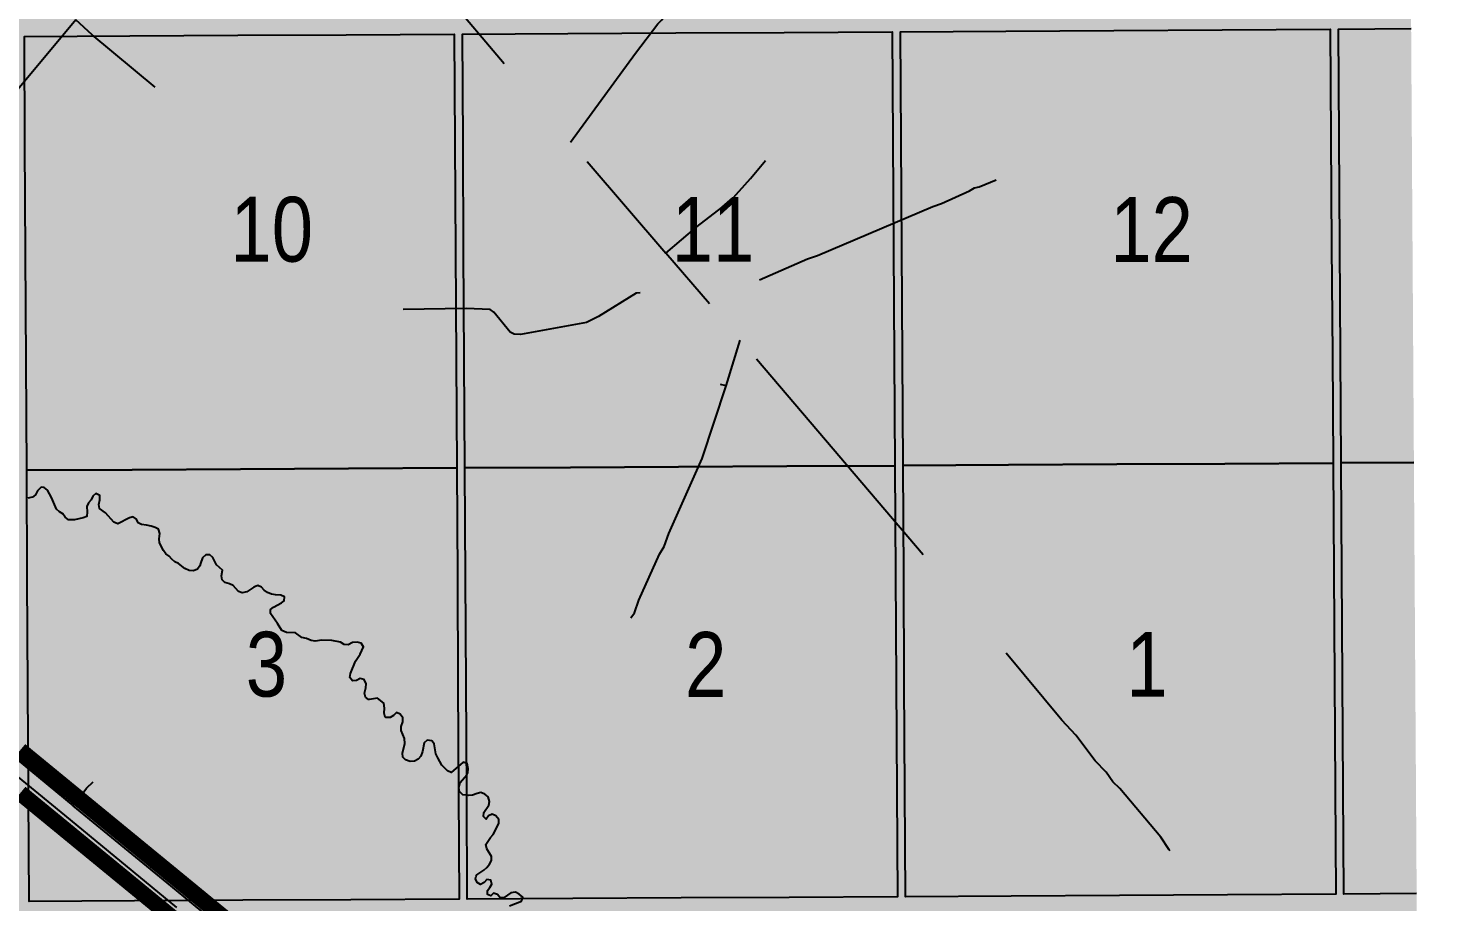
# Model space of a CAD drawing. Extents: x 507565 to 531726, y 6009554 to 6022365.
# Drawn here: x 523748.1 to 523923.8, y 6015467.1 to 6015574.8 of the extents above; entities that cross this region are included whole.
import ezdxf

# ---------------------------------------------------------------- set-up
doc = ezdxf.new("R2010")
doc.units = 0
doc.header["$LTSCALE"] = 5
doc.linetypes.add('DASHED2', pattern=[9.525, 6.35, -3.175])
for name, color, linetype in [('Quarters', 8, 'Continuous'), ('RoadSeg', 57, 'DASHED2'), ('ROUTE-MAP-HWY', 2, 'Continuous'), ('T-WATER', 160, 'Continuous')]:
    doc.layers.add(name, color=color, linetype=linetype)
doc.layers.add('ROUTE-MAP-BACKGROUND-H', color=7, linetype='Continuous', true_color=0xf0ebff)
doc.styles.add('120', font='ARIALN.TTF', dxfattribs={"height": 13})

msp = doc.modelspace()

# ---------------------------------------------------------------- hatches: boundary and pattern name
at = {"layer": 'ROUTE-MAP-BACKGROUND-H'}
h = msp.add_hatch(color=256, dxfattribs=at)
h.dxf.hatch_style = 1
h.paths.add_polyline_path([(523871.081, 6016124.178), (523873.071, 6015800.356), (523917.515, 6015800.58), (523923.823, 6014811.294), (522926.315, 6014807.962), (522925.895, 6015778.478), (522873.584, 6015778.442), (522873.69, 6016121.495)])

# ---------------------------------------------------------------- linework, layer by layer
at = {"layer": 'Quarters'}
for points in [[(523800.977, 6015533.964), (523801.053, 6015520.575), (523787.689, 6015520.504), (523774.325, 6015520.434), (523760.961, 6015520.363), (523747.932, 6015520.294), (523747.86, 6015533.683), (523747.789, 6015547.073), (523747.718, 6015560.462), (523747.647, 6015573.851), (523760.671, 6015573.92), (523774.031, 6015573.991), (523787.39, 6015574.062), (523800.749, 6015574.132), (523800.825, 6015560.743), (523800.901, 6015547.354), (523800.977, 6015533.964)], [(523855.099, 6015534.251), (523855.18, 6015520.862), (523841.816, 6015520.791), (523828.451, 6015520.72), (523815.087, 6015520.649), (523802.058, 6015520.58), (523801.982, 6015533.97), (523801.906, 6015547.359), (523801.83, 6015560.748), (523801.754, 6015574.138), (523814.778, 6015574.206), (523828.138, 6015574.277), (523841.497, 6015574.348), (523854.857, 6015574.419), (523854.937, 6015561.029), (523855.018, 6015547.64), (523855.099, 6015534.251)], [(523909.221, 6015534.577), (523909.306, 6015521.188), (523895.942, 6015521.107), (523882.578, 6015521.027), (523869.213, 6015520.946), (523856.184, 6015520.868), (523856.103, 6015534.257), (523856.022, 6015547.646), (523855.942, 6015561.035), (523855.861, 6015574.425), (523868.885, 6015574.503), (523882.245, 6015574.583), (523895.605, 6015574.664), (523908.964, 6015574.744), (523909.05, 6015561.355), (523909.135, 6015547.966), (523909.221, 6015534.577)], [(523801.281, 6015480.406), (523801.355, 6015467.351), (523787.986, 6015467.28), (523774.617, 6015467.209), (523761.248, 6015467.139), (523748.215, 6015467.07), (523748.145, 6015480.125), (523748.074, 6015493.515), (523748.003, 6015506.905), (523747.932, 6015520.294), (523760.961, 6015520.363), (523774.325, 6015520.434), (523787.689, 6015520.504), (523801.053, 6015520.575), (523801.13, 6015507.186), (523801.206, 6015493.796), (523801.281, 6015480.406)], [(523855.422, 6015480.693), (523855.501, 6015467.637), (523842.132, 6015467.567), (523828.763, 6015467.496), (523815.393, 6015467.425), (523802.36, 6015467.356), (523802.286, 6015480.411), (523802.21, 6015493.802), (523802.134, 6015507.191), (523802.097, 6015513.63), (523802.058, 6015520.58), (523815.087, 6015520.649), (523828.451, 6015520.72), (523841.816, 6015520.791), (523855.18, 6015520.862), (523855.261, 6015507.472), (523855.341, 6015494.083), (523855.422, 6015480.693)], [(523909.563, 6015481.019), (523909.646, 6015467.964), (523896.277, 6015467.883), (523882.908, 6015467.803), (523869.539, 6015467.722), (523856.505, 6015467.643), (523856.426, 6015480.699), (523856.346, 6015494.089), (523856.265, 6015507.478), (523856.184, 6015520.868), (523869.213, 6015520.946), (523882.578, 6015521.027), (523895.942, 6015521.107), (523909.306, 6015521.188), (523909.392, 6015507.798), (523909.478, 6015494.409), (523909.563, 6015481.019)]]:
    msp.add_lwpolyline(points, close=True, dxfattribs=at)
for points in [[(523919.296, 6015521.262), (523910.311, 6015521.195), (523910.225, 6015534.584), (523910.14, 6015547.973), (523910.054, 6015561.363), (523909.968, 6015574.752), (523918.955, 6015574.818)], [(523919.636, 6015468.038), (523910.65, 6015467.971), (523910.567, 6015481.026), (523910.482, 6015494.417), (523910.396, 6015507.806), (523910.311, 6015521.195), (523919.296, 6015521.262)]]:
    msp.add_lwpolyline(points, dxfattribs=at)
at = {"layer": 'RoadSeg'}
for p, q in [((523832.27, 6015540.821), (523826.876, 6015547.115)), ((523834.335, 6015530.698), (523836.067, 6015536.359))]:
    msp.add_line(p, q, dxfattribs=at)
at = {"layer": 'RoadSeg', "flags": 128}
for points in [[(523785.983, 6015589.873), (523788.647, 6015592.104), (523815.121, 6015560.801), (523826.876, 6015547.115), (523830.739, 6015550.378), (523834.868, 6015553.575), (523837.332, 6015556.306), (523839.53, 6015558.97), (523839.863, 6015559.602), (523843.992, 6015563.698), (523845.091, 6015564.497)], [(523815.121, 6015560.801), (523823.146, 6015571.79), (523825.877, 6015575.42), (523826.41, 6015575.92), (523834.335, 6015587.109), (523835.134, 6015588.54), (523835.334, 6015589.539), (523835.267, 6015590.505), (523835.6, 6015591.737)], [(523759.212, 6015386.327), (523758.157, 6015388.652), (523758.023, 6015388.953), (523757.879, 6015389.281), (523757.708, 6015389.688), (523757.554, 6015390.067), (523757.372, 6015390.54), (523757.219, 6015390.956), (523757.069, 6015391.381), (523756.918, 6015391.821), (523756.76, 6015392.301), (523756.622, 6015392.737), (523756.507, 6015393.117), (523756.369, 6015393.588), (523756.241, 6015394.051), (523756.121, 6015394.506), (523756.011, 6015394.979), (523755.912, 6015395.403), (523755.779, 6015396.019), (523755.645, 6015396.67), (523755.534, 6015397.267), (523755.444, 6015397.847), (523755.346, 6015398.518), (523755.263, 6015399.13), (523755.194, 6015399.759), (523755.129, 6015400.4), (523755.073, 6015401.03), (523755.025, 6015401.661), (523754.986, 6015402.26), (523754.953, 6015402.913), (523754.93, 6015403.534), (523754.917, 6015404.182), (523754.919, 6015404.755), (523754.936, 6015405.388), (523754.969, 6015406.064), (523755.009, 6015406.669), (523755.056, 6015407.314), (523755.135, 6015407.986), (523755.203, 6015408.61), (523755.279, 6015409.239), (523755.36, 6015409.881), (523755.464, 6015410.506), (523755.58, 6015411.155), (523755.705, 6015411.793), (523755.846, 6015412.403), (523755.982, 6015412.992), (523756.14, 6015413.637), (523756.313, 6015414.272), (523756.475, 6015414.83), (523756.632, 6015415.327), (523756.79, 6015415.877), (523756.957, 6015416.423), (523757.148, 6015416.971), (523757.346, 6015417.535), (523757.542, 6015418.007), (523757.795, 6015418.673), (523758.003, 6015419.198), (523758.18, 6015419.611), (523758.391, 6015420.061), (523758.61, 6015420.548), (523758.921, 6015421.156), (523759.245, 6015421.816), (523759.571, 6015422.423), (523759.896, 6015423.043), (523760.245, 6015423.646), (523760.598, 6015424.239), (523760.959, 6015424.823), (523761.343, 6015425.414), (523761.734, 6015425.993), (523762.14, 6015426.583), (523762.547, 6015427.171), (523772.903, 6015442.022), (523777.584, 6015448.804), (523779.632, 6015451.675), (523780.39, 6015452.76), (523781.342, 6015454.122), (523752.635, 6015477.696), (523726.473, 6015499.224), (523724.975, 6015500.434), (523723.695, 6015501.453), (523722.561, 6015502.298), (523721.468, 6015503.082), (523720.52, 6015503.737), (523719.455, 6015504.445), (523718.504, 6015505.049), (523717.492, 6015505.666), (523716.526, 6015506.238), (523715.532, 6015506.803), (523714.519, 6015507.355), (523656.114, 6015537.755), (523648.339, 6015541.803), (523608.684, 6015562.437), (523561.088, 6015587.224), (523558.519, 6015588.567), (523558.89, 6015588.571), (523559.325, 6015588.423), (523559.899, 6015588.169), (523560.273, 6015587.995), (523560.62, 6015587.918), (523561.185, 6015587.971), (523561.604, 6015588.039), (523561.088, 6015587.224), (523560.207, 6015586.076), (523555.112, 6015582.18), (523543.19, 6015574.088), (523550.45, 6015564.431), (523553.447, 6015559.902), (523559.341, 6015551.61), (523559.907, 6015551.044), (523560.573, 6015550.845), (523561.572, 6015550.944)], [(523763.805, 6015567.594), (523756.013, 6015574.055), (523754.015, 6015575.886), (523736.432, 6015554.874), (523735.167, 6015553.841), (523733.668, 6015553.442), (523732.436, 6015553.375), (523731.57, 6015553.508), (523730.005, 6015554.141)], [(523919.834, 6015436.887), (523891.678, 6015470.524), (523889.947, 6015472.722), (523889.48, 6015473.022), (523889.081, 6015473.455), (523888.015, 6015474.986), (523882.953, 6015481.014), (523882.088, 6015481.846), (523881.288, 6015483.012), (523879.923, 6015484.443), (523877.525, 6015487.574), (523875.794, 6015489.439), (523866.203, 6015501.027), (523836.067, 6015536.359), (523832.27, 6015540.821), (523833.835, 6015541.887), (523838.264, 6015543.718), (523844.392, 6015546.415), (523845.624, 6015546.815), (523859.876, 6015552.876), (523860.942, 6015553.242), (523864.405, 6015554.774), (523865.005, 6015555.174), (523865.604, 6015555.274), (523871.764, 6015557.837), (523873.196, 6015558.27), (523873.496, 6015558.204), (523874.695, 6015555.806)], [(523649.078, 6015543.151), (523654.005, 6015540.587), (523656.92, 6015539.07), (523669.225, 6015532.667), (523717.7, 6015507.456), (523718.488, 6015507.039), (523719.307, 6015506.587), (523720.129, 6015506.098), (523720.922, 6015505.588), (523721.667, 6015505.074), (523722.381, 6015504.547), (523723.221, 6015503.891), (523723.978, 6015503.27), (523753.664, 6015478.885)], [(523822.547, 6015502.059), (523823.013, 6015502.692), (523823.546, 6015504.257), (523826.11, 6015509.918), (523826.676, 6015510.884), (523827.275, 6015512.483), (523831.371, 6015521.74), (523834.335, 6015530.698), (523833.602, 6015530.897), (523831.172, 6015532.096), (523829.373, 6015533.129), (523827.442, 6015534.494), (523826.709, 6015535.826), (523824.412, 6015541.554), (523823.845, 6015542.186), (523823.213, 6015542.153), (523818.584, 6015539.289), (523817.086, 6015538.523), (523808.927, 6015537.058), (523808.128, 6015537.091), (523807.662, 6015537.358), (523805.63, 6015539.822), (523805.197, 6015540.155), (523802.2, 6015540.255), (523790.478, 6015540.055)], [(523809.926, 6015447.214), (523809.793, 6015448.579), (523809.393, 6015449.278), (523808.494, 6015449.478), (523808.194, 6015449.179), (523807.262, 6015444.983), (523806.762, 6015443.984), (523806.296, 6015443.751), (523805.397, 6015443.784), (523804.065, 6015444.317), (523801.667, 6015445.715), (523797.605, 6015449.478), (523787.515, 6015455.805), (523785.85, 6015457.071), (523784.817, 6015457.271), (523783.785, 6015457.104), (523782.953, 6015456.471), (523782.275, 6015455.404), (523765.28, 6015469.35), (523753.664, 6015478.885), (523753.981, 6015479.249), (523755.313, 6015481.047), (523756.212, 6015481.913), (523757.778, 6015482.346), (523759.509, 6015482.246), (523762.939, 6015479.748)]]:
    msp.add_lwpolyline(points, dxfattribs=at)
at = {"layer": 'ROUTE-MAP-HWY', "const_width": 2}
for points in [[(523747.111, 6015485.716), (523748.12, 6015484.889), (523752.027, 6015481.685), (523753.684, 6015480.327), (523753.904, 6015480.146), (523753.916, 6015480.137), (523754.11, 6015479.977), (523754.135, 6015479.957), (523754.29, 6015479.829), (523754.302, 6015479.82), (523754.625, 6015479.555), (523754.65, 6015479.534), (523766.149, 6015470.107), (523769.71, 6015467.183), (523770.926, 6015466.185), (523774.64, 6015463.138)], [(523774.669, 6015457.867), (523764.573, 6015466.151), (523763.356, 6015467.149), (523751.716, 6015476.693), (523751.33, 6015477.009), (523750.995, 6015477.284), (523749.455, 6015478.547), (523748.148, 6015479.618), (523747.139, 6015480.445)]]:
    msp.add_lwpolyline(points, dxfattribs=at)
at = {"layer": 'T-WATER'}
for points in [[(523757.655, 6015515.028), (523756.935, 6015515.571), (523756.84, 6015516.061), (523756.946, 6015516.656), (523756.946, 6015517.17), (523756.464, 6015517.422), (523756.098, 6015517.106), (523755.885, 6015516.626), (523755.559, 6015516.267), (523755.363, 6015515.807), (523755.414, 6015515.145), (523755.361, 6015514.605), (523754.907, 6015514.403), (523753.82, 6015514.192), (523753.079, 6015514.194), (523752.693, 6015514.488), (523752.401, 6015514.909), (523751.968, 6015515.161), (523751.623, 6015515.503), (523750.994, 6015516.924), (523750.496, 6015517.849), (523750.096, 6015518.157), (523749.703, 6015518.211), (523749.282, 6015517.754), (523749.008, 6015517.265), (523748.626, 6015516.964), (523748.071, 6015516.838)], [(523769.405, 6015508.764), (523769.301, 6015508.478), (523769.014, 6015508.073), (523768.551, 6015507.885), (523767.995, 6015507.917), (523767.45, 6015508.16), (523766.663, 6015508.771), (523766.223, 6015509.001), (523765.859, 6015509.304), (523765.519, 6015509.675), (523765.125, 6015509.985), (523764.833, 6015510.39), (523764.332, 6015511.338), (523764.29, 6015511.835), (523764.381, 6015512.477), (523764.226, 6015513.018), (523763.784, 6015513.24), (523763.303, 6015513.376), (523762.713, 6015513.52), (523762.122, 6015513.582), (523761.691, 6015513.806), (523761.481, 6015514.276), (523761.094, 6015514.563), (523760.615, 6015514.436), (523759.172, 6015513.681), (523758.682, 6015513.878), (523757.655, 6015515.028)], [(523779.421, 6015503.928), (523779.751, 6015504.177), (523779.792, 6015504.657), (523779.34, 6015504.864), (523778.675, 6015504.906), (523778.185, 6015505.008), (523777.671, 6015505.214), (523777.265, 6015505.499), (523776.933, 6015505.877), (523776.467, 6015506.064), (523775.985, 6015505.872), (523775.114, 6015505.301), (523774.56, 6015505.153), (523774.075, 6015505.335), (523773.421, 6015506.065), (523772.967, 6015506.271), (523772.415, 6015506.431), (523772.085, 6015506.786), (523772.002, 6015507.277), (523772.118, 6015507.979), (523771.372, 6015508.619), (523770.913, 6015509.54), (523770.558, 6015509.862), (523770.058, 6015509.839), (523769.655, 6015509.497), (523769.405, 6015508.764)], [(523797.402, 6015486.971), (523797.05, 6015486.637), (523796.838, 6015485.558), (523796.638, 6015485.016), (523796.277, 6015484.632), (523795.835, 6015484.398), (523795.319, 6015484.354), (523794.741, 6015484.564), (523794.393, 6015484.885), (523794.369, 6015485.38), (523794.66, 6015486.581), (523794.601, 6015487.189), (523794.17, 6015488.172), (523794.176, 6015488.673), (523794.411, 6015489.217), (523794.378, 6015489.719), (523794.054, 6015490.177), (523793.6, 6015490.39), (523793.244, 6015490.027), (523792.822, 6015489.767), (523792.302, 6015489.776), (523792.231, 6015489.824), (523792.086, 6015490.3), (523792.147, 6015490.931), (523792.066, 6015491.54), (523791.285, 6015492.171), (523790.259, 6015491.983), (523790.171, 6015491.997), (523789.779, 6015492.295), (523789.667, 6015492.781), (523789.812, 6015493.439), (523789.845, 6015493.941), (523789.615, 6015494.448), (523789.123, 6015494.605), (523788.665, 6015494.355), (523788.162, 6015494.304), (523787.858, 6015494.71), (523787.94, 6015495.199), (523788.567, 6015496.714), (523789.134, 6015497.573), (523789.533, 6015498.493), (523789.238, 6015498.931), (523788.759, 6015499.071), (523788.188, 6015499.025), (523787.654, 6015498.751), (523787.155, 6015498.786), (523786.699, 6015499.079), (523785.638, 6015499.297), (523784.386, 6015499.301), (523783.56, 6015499.216), (523783.066, 6015499.293), (523782.474, 6015499.541), (523781.919, 6015499.662), (523781.12, 6015500.207), (523780.006, 6015500.269), (523779.441, 6015500.512), (523778.912, 6015501.397), (523778.028, 6015502.611), (523778.033, 6015503.09), (523778.421, 6015503.401), (523779.421, 6015503.928)], [(523802.302, 6015482.693), (523802.419, 6015482.957), (523802.467, 6015483.455), (523802.33, 6015484.098), (523801.851, 6015484.24), (523800.367, 6015482.973), (523799.902, 6015483.199), (523799.213, 6015483.905), (523798.702, 6015484.788), (523798.455, 6015485.295), (523798.247, 6015486.511), (523797.957, 6015486.894), (523797.402, 6015486.971)], [(523803.465, 6015470.204), (523803.529, 6015470.36), (523804.382, 6015470.916), (523804.766, 6015471.268), (523805.116, 6015471.672), (523805.363, 6015472.113), (523805.346, 6015472.631), (523804.779, 6015473.56), (523804.653, 6015474.082), (523805.244, 6015474.976), (523805.565, 6015475.339), (523806.245, 6015476.677), (523806.256, 6015477.198), (523805.863, 6015477.615), (523805.427, 6015477.844), (523804.967, 6015477.647), (523804.676, 6015477.225), (523804.347, 6015477.559), (523804.402, 6015478.054), (523805.016, 6015478.929), (523805.118, 6015479.421), (523804.95, 6015479.961), (523804.539, 6015480.321), (523804.046, 6015480.503), (523803.557, 6015480.407), (523802.988, 6015480.175), (523802.489, 6015480.148), (523801.812, 6015480.244), (523801.407, 6015480.651), (523801.315, 6015481.143), (523801.465, 6015481.762), (523802.302, 6015482.693)], [(523807.556, 6015466.528), (523809.07, 6015467.091), (523809.199, 6015467.609), (523808.776, 6015467.967), (523808.32, 6015468.216), (523807.744, 6015468.118), (523806.918, 6015467.567), (523806.412, 6015467.521), (523806.073, 6015467.931), (523805.609, 6015468.078), (523805.269, 6015467.749), (523804.854, 6015467.934), (523804.855, 6015468.415), (523805.16, 6015468.781), (523805.408, 6015469.21), (523805.253, 6015469.689), (523804.755, 6015469.76), (523804.437, 6015469.384), (523803.998, 6015469.136), (523803.57, 6015469.4), (523803.351, 6015469.85), (523803.465, 6015470.204)]]:
    msp.add_lwpolyline(points, dxfattribs=at)

# ---------------------------------------------------------------- texts
at = {"layer": 'RoadSeg', "style": '120'}
for s, height, p in [('10', 8.0042, (523773.107, 6015546.048)), ('11', 8.0042, (523827.611, 6015546.029)), ('12', 8.0042, (523881.791, 6015546.013)), ('3', 8.004, (523775.002, 6015492.355)), ('2', 8.004, (523829.266, 6015492.32)), ('1', 8.004, (523883.771, 6015492.336))]:
    msp.add_text(s, height=height, dxfattribs=at).set_placement(p)

doc.saveas('drawing.dxf')
